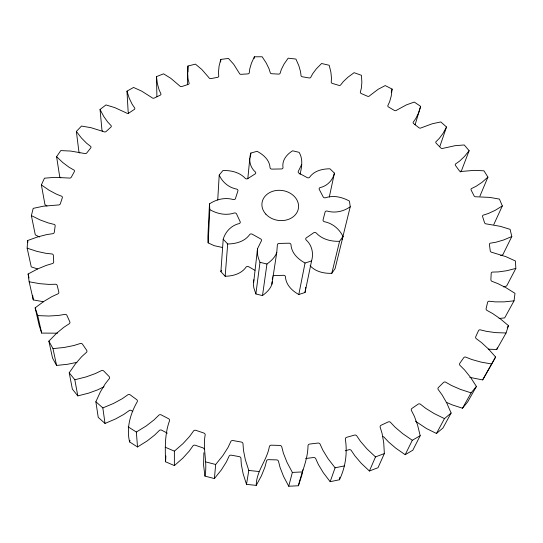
<?xml version="1.0" encoding="UTF-8"?>
<svg xmlns="http://www.w3.org/2000/svg" width="543" height="543" viewBox="0 0 543 543"><rect width="100%" height="100%" fill="white"/><g stroke="black" fill="none" stroke-linecap="round" stroke-linejoin="round"><path stroke-width="0.81" d="M187.355 84.64L187.953 66.015L195.426 64.135L201.718 69.382L208.974 77.71A1.649 1.249 3.8 0 0 211.044 78.586L217.553 77.344A1.649 1.242 4.1 0 0 218.72 75.857L218.49 72.049L219.08 66.11L220.777 59.404L228.481 58.447L233.707 64.278L239.327 73.23A1.636 1.235 5.4 0 0 241.207 74.33L247.866 73.889A1.636 1.229 5.7 0 0 249.291 72.579L249.773 68.846L251.45 63.131L254.368 56.798L262.16 56.764L266.26 63.056L269.009 68.737L270.183 72.45A1.629 1.229 7 0 0 271.846 73.739L278.532 74.099A1.629 1.222 7.3 0 0 280.195 72.986L281.355 69.402L284.084 64.02L288.157 58.182L295.921 59.065L298.833 65.689L300.517 71.567L300.998 75.341A1.629 1.222 8.6 0 0 302.417 76.794L309.021 77.941A1.629 1.222 8.9 0 0 310.888 77.052L312.714 73.678L316.433 68.737L321.592 63.504L329.194 65.275L330.877 72.124L331.474 78.083L331.257 81.83A1.636 1.229 10.2 0 0 332.411 83.432L338.818 85.346A1.636 1.229 10.5 0 0 340.855 84.694L343.312 81.606L347.968 77.201L354.117 72.674L361.434 75.321L361.862 82.251L361.353 88.176L360.437 91.835A1.643 1.235 11.8 0 0 361.299 93.552L367.401 96.206A1.643 1.235 12.1 0 0 369.573 95.812L378.145 89.296L385.204 85.577L392.107 89.072L391.252 95.948L389.63 101.724L388.021 105.22A1.656 1.249 13.4 0 0 388.571 107.012L394.252 110.378A1.656 1.256 13.7 0 0 396.526 110.256L406.429 104.874L414.289 102.07L420.655 106.36L415.096 124.761M187.864 71.873L187.953 66.015M300.041 174.371C301.779 167.129 303.218 159.113 299.112 152.345L292.636 150.791C286.772 154.355 281.756 160.328 283.018 167.699A1.805 1.446 8.1 0 1 281.118 168.961L272.219 169.111A1.805 1.446 7.5 0 1 270.068 167.909C269.681 160.042 263.504 154.707 257.077 151.3L250.866 153.045C248.443 159.723 249.936 167.332 255.481 172.083A1.819 1.459 6.3 0 1 254.898 174.072L247.981 178.484A1.826 1.473 5.8 0 1 245.409 178.498C239.66 172.212 231.108 170.332 222.935 170.529L219.216 175.043C222.413 182.333 228.956 187.674 236.843 189.161A1.839 1.5 5.1 0 1 237.827 191.15L235.526 198.317A1.853 1.514 4.9 0 1 233.476 199.593C225.209 197.184 216.528 199.206 209.489 203.863L207.867 237.291L208.159 242.884L214.22 245.687L222.311 247.445M208.159 242.884L209.802 209.612L209.489 203.863M220.648 61.909L220.777 59.404M37.576 268.961L31.256 266.885L27.15 248.171L27.591 240.542L37.637 236.938L46.535 234.637L52.264 233.748A1.887 1.541 -8.8 0 0 54.3 232.241L55.169 225.908A1.88 1.527 -8.5 0 0 53.567 224.259L48.191 222.908L40.128 219.935L31.385 215.632L33.198 208.363L43.474 206.177L58.087 204.976A1.853 1.486 -7.3 0 0 60.327 203.781L62.316 197.801A1.846 1.473 -7 0 0 61.081 196.016L56.167 194.034L48.979 190.165L41.39 184.932L44.458 178.185L54.707 177.364L68.961 178.029A1.812 1.439 -5.8 0 0 71.33 177.161L74.337 171.656A1.805 1.425 -5.5 0 0 73.475 169.783L69.11 167.271L62.913 162.656L56.594 156.696L60.775 150.587L70.766 151.063L84.355 153.452A1.778 1.391 -4.3 0 0 86.799 152.909L90.708 147.974A1.772 1.385 -3.9 0 0 90.226 146.067L86.48 143.114L81.355 137.915L76.366 131.42L81.504 126.051L91.041 127.707L103.72 131.657A1.744 1.351 -2.7 0 0 106.177 131.433L110.867 127.157A1.738 1.344 -2.3 0 0 110.745 125.257L107.663 121.951L103.672 116.331L100.048 109.476L105.987 104.921L114.906 107.657L126.458 112.985A1.717 1.317 -1.1 0 0 128.881 113.059L134.216 109.489A1.71 1.31 -0.7 0 0 134.447 107.643L132.064 104.093L129.22 98.188L126.967 91.143L133.564 87.45L141.716 91.149L151.972 97.665A1.69 1.29 0.5 0 0 154.314 98.032L160.165 95.215A1.683 1.283 0.9 0 0 160.735 93.45L159.065 89.731L157.382 83.69L156.479 76.617L163.586 73.821L170.855 78.355L179.672 85.875A1.67 1.262 2.1 0 0 181.898 86.5L188.136 84.464A1.663 1.262 2.5 0 0 189.012 82.828L188.068 79.027L187.532 72.972M204.236 449.265A1.996 1.894 -3.6 0 0 202.919 447.853L195.236 445.233A1.996 1.887 -5.4 0 0 192.65 446.312L189.208 451.145L182.801 458.177L174.378 465.595L165.554 461.774L165.886 455.984M165.554 461.774C165.14 448.226 164.685 434.217 169.348 421.266A2.057 1.907 -8.5 0 0 168.534 418.694L161.257 414.913A2.057 1.9 -9.4 0 0 158.434 415.592L154.049 419.888L146.25 425.929L136.347 432.031L137.522 446.964L147.112 440.984L154.674 435.072L158.929 430.864A1.996 1.853 -10.9 0 1 161.665 430.199L167.305 433.144M217.723 200.021L219.216 175.043M302.892 469.688L301.745 475.451L298.406 485.754L288.727 486.236L283.527 476.347L280.086 467.516L278.62 461.794A1.996 1.894 18.5 0 0 276.591 459.887L268.439 459.656A1.996 1.9 16.3 0 0 266.396 461.455L264.923 467.095L261.461 475.743L256.235 485.374L246.502 484.37L243.155 473.849L241.35 464.659L240.949 458.815A1.996 1.9 7.2 0 0 239.28 456.629L231.23 455.177A1.996 1.9 4.5 0 0 228.874 456.636L226.377 461.957L221.354 469.919L214.404 478.573L204.962 476.109C207.677 462.527 202.607 449.034 205.091 435.472A2.057 1.934 -2.3 0 0 203.801 433.022L195.88 430.334A2.057 1.928 -4 0 0 193.213 431.434L189.67 436.375L183.059 443.563L174.371 451.145L174.378 465.595M254.952 270.312L248.782 266.796A1.799 1.541 6.2 0 0 246.25 266.891C241.479 273.815 233.11 276.102 225.162 276.258L220.899 271.656L223.207 239.246C225.44 231.556 231.406 225.372 239.341 223.533A1.88 1.561 5.3 0 0 240.047 221.422L236.66 214.159A1.867 1.548 5 0 0 234.413 212.951C226.092 215.795 217.22 213.894 209.802 209.612M223.207 239.246L227.687 243.99C235.974 243.848 244.75 241.587 249.807 234.42A1.887 1.581 6.4 0 1 252.461 234.325L260.389 238.771A1.894 1.588 7.1 0 1 261.359 240.902L257.538 248.674L253.398 284.899L253.886 288.048L255.882 293.953L262.507 295.596C266.437 292.623 270.448 289.046 271.914 284.179L276.787 252.291L277.371 244.832A1.894 1.595 8.8 0 1 279.373 243.427L288.686 243.203A1.894 1.588 9.6 0 1 290.953 244.506C291.435 253.106 298.005 259.147 305.044 263.022L311.567 260.966C313.773 253.466 312.062 245.144 306.014 239.843A1.887 1.575 11 0 1 306.551 237.678L313.481 232.913A1.88 1.561 11.5 0 1 316.107 232.886C322.121 239.422 331.006 241.587 339.572 241.302L343.006 236.422C339.294 228.956 332.554 223.261 324.232 221.666A1.86 1.527 12 0 1 323.133 219.616L325.026 212.313A1.853 1.514 11.9 0 1 326.981 211.023C335.011 213.372 343.536 211.553 350.242 206.747L349.441 201.093C342.117 197.048 333.47 195.005 325.298 197.815A1.833 1.486 11.4 0 1 323.044 196.634L319.393 189.643A1.826 1.473 11 0 1 319.97 187.64C327.253 186.011 332.798 180.317 334.42 173.108L329.92 168.785C322.304 168.866 314.125 170.733 309.483 177.398A1.812 1.453 10 0 1 306.951 177.473L299.268 173.332A1.805 1.446 9.4 0 1 298.297 171.371L301.725 164.38M225.162 276.258L227.687 243.99M271.914 284.179L272.111 281.769M272.301 279.353L272.43 277.738M214.404 478.573L215.673 464.482L222.834 455.631L228.006 447.486L230.578 442.043A2.057 1.948 5 0 1 233.008 440.556L241.309 442.05A2.057 1.948 7.3 0 1 243.033 444.283L243.461 450.262L245.327 459.683L248.796 470.455L246.502 484.37M254.212 58.468L254.368 56.798M247.818 178.613L249.807 158.447M250.452 157.26L250.866 153.045M305.804 287.315L305.017 292.501L298.799 294.523C292.039 290.756 285.842 284.837 285.435 276.577A1.805 1.548 9.7 0 0 283.276 275.315L274.398 275.566A1.805 1.548 8.8 0 0 272.79 276.183M203.876 452.719L203.584 465.303L204.962 476.109M257.538 248.674C256.751 253.337 258.142 258.054 259.988 262.31L255.882 293.953M253.364 282.448L253.859 279.706M305.607 458.516L313.582 457.525A1.996 1.867 25.9 0 1 315.911 459.113L318.374 464.536L323.323 472.729L330.164 481.695L339.456 479.761C345.436 467.333 347.472 453.276 345.423 439.647A2.05 1.887 27.4 0 1 346.685 437.298L354.45 435.106A2.05 1.873 27.9 0 1 357.063 436.348L360.545 441.445L367.014 448.939L375.505 456.914L384.363 453.561L383.711 442.667L382.075 433.423L380.338 427.721A2.043 1.839 29.2 0 1 381.118 425.23L388.184 421.945A2.036 1.826 29.4 0 1 390.926 422.793L395.189 427.28L402.75 433.687L412.327 440.271L420.187 435.69L417.601 425.115L414.363 416.291L411.669 410.956A2.023 1.785 29.7 0 1 411.974 408.397L418.137 404.162A2.023 1.778 29.7 0 1 420.906 404.596L425.793 408.384L434.162 413.569L444.466 418.619L451.124 413.013L446.767 403.042L442.097 394.876L438.574 390.037A2.002 1.731 29.4 0 1 438.405 387.498L443.509 382.476A1.996 1.717 29.3 0 1 446.224 382.503L451.552 385.516L460.437 389.399L471.114 392.867L476.421 386.453L470.51 377.337L464.625 370.014L460.41 365.778A1.975 1.677 28.6 0 1 459.792 363.321L463.742 357.694A1.968 1.663 28.4 0 1 466.322 357.348L471.915 359.547L481.017 362.1L491.734 363.993L495.596 356.995L488.395 348.925L481.519 342.592L476.774 339.042A1.941 1.615 27.5 0 1 475.749 336.721L478.492 330.687A1.934 1.609 27.2 0 1 480.874 329.995L486.548 331.373L495.61 332.615L506.056 332.988L508.452 325.644L500.225 318.761L492.61 313.515L487.492 310.684A1.907 1.561 26.2 0 1 486.114 308.56L487.621 302.295A1.894 1.548 25.9 0 1 489.752 301.297L495.365 301.881L504.128 301.867L514.038 300.829L514.995 293.349L506.022 287.736L497.904 283.629L492.569 281.552A1.867 1.507 24.8 0 1 490.886 279.659L491.198 273.333A1.86 1.5 24.4 0 1 493.03 272.077L498.433 271.9L506.7 270.733L515.85 268.412L515.422 260.986L505.974 256.683L492.182 252.407A1.833 1.459 23.3 0 1 490.248 250.771L489.419 244.547A1.819 1.446 22.9 0 1 490.926 243.081L496.003 242.212L503.592 239.992L511.805 236.538L510.087 229.343L500.408 226.356L486.616 223.947A1.792 1.412 21.7 0 1 484.499 222.596L482.598 216.609A1.785 1.405 21.4 0 1 483.765 214.98L488.408 213.474L495.196 210.331L502.329 205.912L499.431 199.091L489.752 197.394L476.265 196.783A1.758 1.371 20.1 0 1 474.012 195.731L471.148 190.098A1.751 1.364 19.8 0 1 471.955 188.346L476.096 186.29L481.96 182.36L487.926 177.133L483.962 170.807L474.494 170.353L461.577 171.432A1.731 1.33 18.5 0 1 459.256 170.678L455.516 165.5A1.724 1.324 18.2 0 1 455.971 163.681L459.541 161.149L464.401 156.554L469.132 150.689L464.238 144.967L455.156 145.673L443.054 148.327A1.704 1.303 16.9 0 1 440.699 147.872L436.199 143.237A1.697 1.296 16.6 0 1 436.307 141.39L439.253 138.458L443.068 133.34L446.522 126.987L440.821 121.951L432.282 123.75L421.192 127.843A1.677 1.276 15.3 0 1 418.857 127.68L413.712 123.648A1.67 1.269 15 0 1 413.488 121.815L415.775 118.557L418.504 113.046L420.655 106.36M339.456 479.761L339.769 477.304M262.507 295.596L266.946 264.027C271.038 260.986 275.247 257.328 276.787 252.291M256.235 485.374C256.296 471.134 266.81 460.607 269.287 447.018A2.057 1.941 15.4 0 1 271.385 445.179L279.788 445.423A2.057 1.941 17.4 0 1 281.892 447.384L283.412 453.242L286.976 462.283L292.358 472.417L288.727 486.236M298.799 294.523L305.044 263.022M305.017 292.501L311.567 260.966M329.302 197.041L334.42 173.108M310.094 265.71C315.612 271.799 323.927 273.563 331.793 273.326L339.572 241.302M342.138 239.68L350.242 206.747M343.006 236.422L335.092 268.581L331.793 273.326M137.522 446.964L129.601 441.941L129.994 440.339M129.601 441.941C126.261 428.196 130.171 414.255 136.965 402.227A2.05 1.867 -11.6 0 0 136.646 399.607L130.245 394.883A2.05 1.853 -12 0 0 127.367 395.141L122.297 398.684L113.589 403.422L102.837 407.915L95.86 401.745L100.401 391.836L105.261 383.792L108.933 379.095A2.036 1.819 -12.8 0 0 109.109 376.509L103.761 371.018A2.029 1.805 -12.9 0 0 100.923 370.862L95.351 373.577L86.045 376.93L74.819 379.754L69.219 372.797L75.429 363.858L81.599 356.765L86.018 352.733A2.016 1.765 -12.9 0 0 86.663 350.255L82.502 344.208A2.009 1.751 -12.8 0 0 79.787 343.658L73.909 345.504L64.312 347.452L52.983 348.62L48.87 341.133L56.486 333.368L63.735 327.375L68.737 324.083A1.989 1.71 -12.3 0 0 69.809 321.782L66.911 315.374A1.982 1.697 -12.1 0 0 64.393 314.472L58.393 315.456L48.809 316.026L37.725 315.605L35.152 307.84L43.881 301.392L51.945 296.6L57.354 294.102A1.962 1.649 -11.4 0 0 58.807 292.025L57.198 285.462A1.955 1.636 -11.1 0 0 54.945 284.26L48.999 284.403L39.7 283.67L29.152 281.79L28.121 273.984L37.657 268.941L46.264 265.398L51.911 263.708A1.928 1.595 -10.2 0 0 53.696 261.902L53.35 255.366A1.914 1.581 -9.9 0 0 51.402 253.914L45.673 253.276L36.897 251.355L27.15 248.171M391.259 92.31L392.107 89.072M298.406 485.754C301.467 472.532 307.759 459.955 308.003 446.183A2.057 1.921 23.2 0 1 309.707 444.059L317.926 443.061A2.057 1.914 24.3 0 1 320.329 444.683L322.881 450.235L328.006 458.625L335.085 467.808L330.164 481.695M488.286 349.183L496.75 349.482L497.273 347.88M439.762 146.698L446.522 126.987M220.899 271.656L221.395 270.285M469.132 150.689L461.72 170.068L460.172 172.002M479.917 196.132L487.926 177.133M345.267 450.785L349.034 449.713A1.989 1.833 29.4 0 1 351.572 450.928L354.932 455.903L361.19 463.22L369.403 471.005L375.505 456.914M384.363 453.561L378.003 467.72L369.403 471.005M493.811 224.497L502.329 205.912M511.805 236.538L502.879 254.653L500.687 255.583M382.774 436.613A1.982 1.792 30.7 0 1 384.478 437.624L388.598 442.016L395.915 448.274L405.187 454.695L412.327 440.271M420.187 435.69L412.836 450.208L405.187 454.695M515.85 268.412L506.639 286.012L503.395 286.847M415.429 421.171L426.493 428.549L436.477 433.477L444.466 418.619M451.124 413.013L442.966 427.986L436.477 433.477M514.038 300.829L504.691 317.886L499.065 318.49M469.844 377.392L482.659 379.91L495.596 356.995M507.237 327.809L508.452 325.644M446.373 402.322L452.115 404.847L462.48 408.234L471.114 392.867M496.75 349.482L506.056 332.988M476.421 386.453L467.659 401.942L462.48 408.234M482.659 379.91L491.734 363.993M95.86 401.745L98.242 417.397L105.016 423.425L115.428 419.013L123.872 414.363L128.786 410.895A1.989 1.812 -13.3 0 1 131.576 410.644L132.818 411.567M69.219 372.797L72.362 389.1L77.805 395.901L88.685 393.125L97.713 389.826L103.109 387.166A1.975 1.772 -14 0 1 104.039 386.752M76.862 362.357L67.556 364.278L56.567 365.439L52.562 358.108L48.87 341.133M335.085 467.808L344.662 465.84M57.524 333.178L41.689 333.09L39.177 325.481L35.152 307.84M292.358 472.417L302.342 471.928M248.796 470.455L258.835 471.494M29.152 281.79L33.286 299.919L43.528 301.752M259.988 262.31L266.946 264.027M205.926 461.95L215.673 464.482M165.262 447.228L174.371 451.145M39.551 236.986L35.302 234.875L31.385 215.632M128.182 426.879L136.347 432.031M46.976 206.028L44.96 204.63L41.39 184.932M60.823 177.832L59.703 176.767L56.594 156.696M79.882 153.065L78.905 151.789L76.366 131.42M102.647 131.426L101.941 130.069L100.048 109.476M128.65 113.446L128.162 111.899L126.967 91.143M37.725 315.605L41.689 333.09M28.121 273.984L29.017 277.955M27.591 240.542L27.944 242.178M52.983 348.62L56.567 365.439M74.819 379.754L77.805 395.901M102.837 407.915L105.016 423.425M32.675 295.317L33.286 299.919M156.479 76.617L156.913 96.64M265.839 214.139A18.401 15.082 8.4 0 0 297.272 211.885A18.401 15.082 8.4 0 0 277.616 190.349A18.401 15.082 8.4 0 0 265.839 214.139"/></g></svg>
